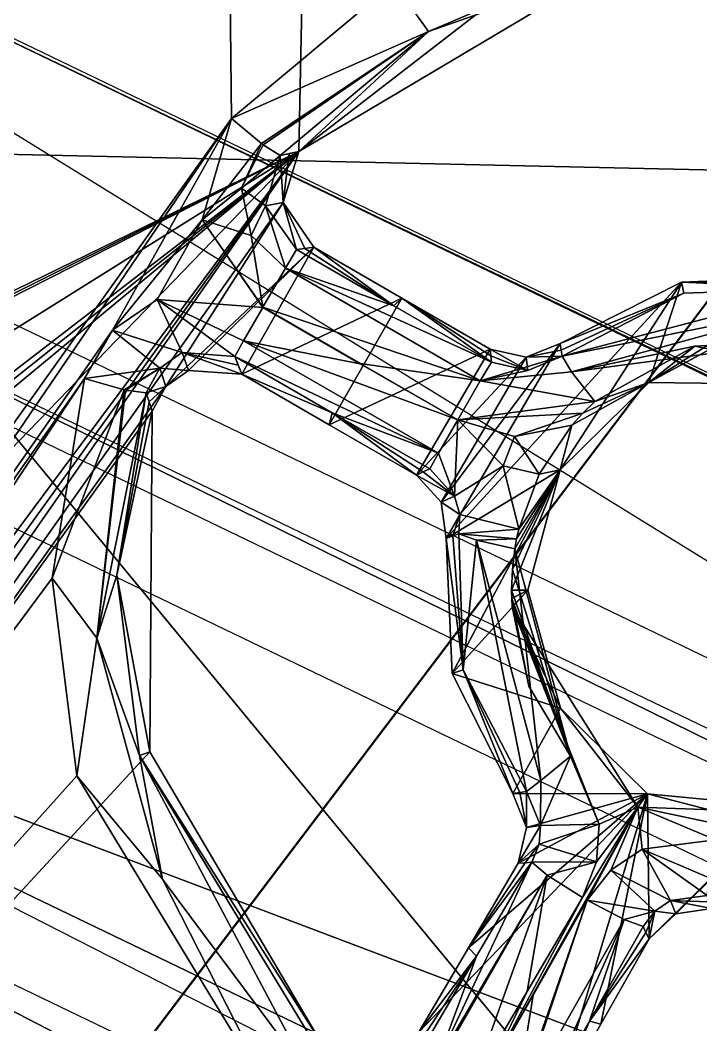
# Model space of a CAD drawing. Header units: millimetres. Extents: x -228 to 228, y -204 to 237.
# Drawn here: x -74.52 to -63.51, y -115.29 to -99.03 of the extents above; entities that cross this region are included whole.
import ezdxf

# ---------------------------------------------------------------- set-up
doc = ezdxf.new("R2010")
doc.units = ezdxf.units.MM
doc.header["$LTSCALE"] = 127.314815
for name, color, linetype in [('1', 7, 'CONTINUOUS'), ('1781', 7, 'CONTINUOUS'), ('1782', 7, 'CONTINUOUS'), ('1783', 7, 'CONTINUOUS'), ('1784', 7, 'CONTINUOUS'), ('1785', 7, 'CONTINUOUS'), ('1790', 7, 'CONTINUOUS'), ('1793', 7, 'CONTINUOUS'), ('1795', 7, 'CONTINUOUS'), ('1798', 7, 'CONTINUOUS'), ('2163', 7, 'CONTINUOUS'), ('245', 7, 'CONTINUOUS'), ('246', 7, 'CONTINUOUS'), ('247', 7, 'CONTINUOUS'), ('248', 7, 'CONTINUOUS'), ('249', 7, 'CONTINUOUS'), ('250', 7, 'CONTINUOUS'), ('251', 7, 'CONTINUOUS'), ('253', 7, 'CONTINUOUS'), ('254', 7, 'CONTINUOUS'), ('256', 7, 'CONTINUOUS'), ('28', 7, 'CONTINUOUS'), ('285', 7, 'CONTINUOUS'), ('286', 7, 'CONTINUOUS'), ('287', 7, 'CONTINUOUS'), ('288', 7, 'CONTINUOUS'), ('289', 7, 'CONTINUOUS'), ('292', 7, 'CONTINUOUS'), ('301', 7, 'CONTINUOUS'), ('302', 7, 'CONTINUOUS'), ('303', 7, 'CONTINUOUS'), ('304', 7, 'CONTINUOUS'), ('307', 7, 'CONTINUOUS'), ('308', 7, 'CONTINUOUS'), ('310', 7, 'CONTINUOUS'), ('311', 7, 'CONTINUOUS'), ('312', 7, 'CONTINUOUS'), ('313', 7, 'CONTINUOUS'), ('314', 7, 'CONTINUOUS'), ('315', 7, 'CONTINUOUS'), ('316', 7, 'CONTINUOUS'), ('323', 7, 'CONTINUOUS'), ('54', 7, 'CONTINUOUS'), ('605', 7, 'CONTINUOUS')]:
    doc.layers.add(name, color=color, linetype=linetype)

msp = doc.modelspace()

# ---------------------------------------------------------------- linework, layer by layer
at = {"layer": '1', "color": 5, "linetype": 'Continuous'}
for points in [[(-83.571, -48.25, 1037.893), (-124.155, -117.587, 1031.221), (-68.236, -68.236, 1037.893), (-83.571, -48.25, 1037.893)], [(-124.155, -117.587, 1031.221), (-93.415, -143.229, 1031.221), (-68.236, -68.236, 1037.893), (-124.155, -117.587, 1031.221)], [(-68.236, -68.236, 1037.893), (-93.415, -143.229, 1031.221), (-48.25, -83.571, 1037.893), (-68.236, -68.236, 1037.893)], [(-93.415, -143.229, 1031.221), (-46.659, -149.784, 1032.773), (-48.25, -83.571, 1037.893), (-93.415, -143.229, 1031.221)]]:
    msp.add_3dface(points, dxfattribs=at)
at = {"layer": '1781', "color": 2, "linetype": 'Continuous'}
for points in [[(-92.524, -106.877, 5), (-82.863, -95.763, 5), (-54.097, -130.602, 5), (-92.524, -106.877, 5)], [(-82.863, -95.763, 5), (-48.461, -116.997, 5), (-54.097, -130.602, 5), (-82.863, -95.763, 5)]]:
    msp.add_3dface(points, dxfattribs=at)
at = {"layer": '1782', "color": 2, "linetype": 'Continuous'}
for points in [[(-27.815, -121.866, 17), (-77.974, -97.774, 17), (-77.936, -97.729, 17), (-27.815, -121.866, 17)], [(-27.829, -121.923, 17), (-77.974, -97.774, 17), (-27.815, -121.866, 17), (-27.829, -121.923, 17)]]:
    msp.add_3dface(points, dxfattribs=at)
at = {"layer": '1783', "color": 2, "linetype": 'Continuous'}
for points in [[(-58.636, -101.56, 22), (-101.56, -58.636, 22), (-80.599, -101.068, 22), (-58.636, -101.56, 22)], [(-28.766, -126.03, 22), (-58.636, -101.56, 22), (-80.599, -101.068, 22), (-28.766, -126.03, 22)]]:
    msp.add_3dface(points, dxfattribs=at)
at = {"layer": '1784', "color": 2, "linetype": 'Continuous'}
for points in [[(-82.503, -103.454, 10), (-85.859, -107.662, 10), (-29.445, -129.006, 10), (-82.503, -103.454, 10)], [(-85.859, -107.662, 10), (-30.643, -134.253, 10), (-29.445, -129.006, 10), (-85.859, -107.662, 10)]]:
    msp.add_3dface(points, dxfattribs=at)
at = {"layer": '1785', "color": 2, "linetype": 'Continuous'}
msp.add_3dface([(-31.932, -139.902, 26), (-89.471, -112.193, 26), (-93.224, -116.896, 26), (-31.932, -139.902, 26)], dxfattribs=at)
at = {"layer": '1790', "color": 2, "linetype": 'Continuous'}
for points in [[(-89.471, -112.193, 26), (-31.932, -139.902, 26), (-88.102, -110.476, 23.804), (-89.471, -112.193, 26)], [(-31.932, -139.902, 26), (-31.443, -137.761, 23.804), (-88.102, -110.476, 23.804), (-31.932, -139.902, 26)]]:
    msp.add_3dface(points, dxfattribs=at)
at = {"layer": '1793', "color": 2, "linetype": 'Continuous'}
for points in [[(-87.912, -110.238, 18), (-31.375, -137.465, 18), (-86.761, -108.795, 11.112), (-87.912, -110.238, 18)], [(-86.761, -108.795, 11.112), (-31.375, -137.465, 18), (-30.965, -135.665, 11.112), (-86.761, -108.795, 11.112)]]:
    msp.add_3dface(points, dxfattribs=at)
at = {"layer": '1795', "color": 2, "linetype": 'Continuous'}
for points in [[(-81.568, -102.283, 11.421), (-29.111, -127.545, 11.421), (-81.257, -101.893, 20.945), (-81.568, -102.283, 11.421)], [(-81.257, -101.893, 20.945), (-29.111, -127.545, 11.421), (-29, -127.059, 20.945), (-81.257, -101.893, 20.945)]]:
    msp.add_3dface(points, dxfattribs=at)
at = {"layer": '1798', "color": 2, "linetype": 'Continuous'}
for points in [[(-101.56, -58.636, 22), (-58.636, -101.56, 22), (-101.782, -58.764, 17.1), (-101.56, -58.636, 22)], [(-101.782, -58.764, 17.1), (-58.636, -101.56, 22), (-58.764, -101.782, 17.1), (-101.782, -58.764, 17.1)]]:
    msp.add_3dface(points, dxfattribs=at)
at = {"layer": '2163', "color": 5, "linetype": 'Continuous'}
msp.add_3dface([(-30.643, -134.253, 10), (-85.859, -107.662, 10), (-30.965, -135.665, 11.112), (-30.643, -134.253, 10)], dxfattribs=at)
at = {"layer": '245', "color": 5, "linetype": 'Continuous'}
for points in [[(-61.759, -104.211, 1030.961), (-63.605, -104.303, 1030.884), (-60.542, -104.941, 1027.973), (-61.759, -104.211, 1030.961)], [(-63.605, -104.303, 1030.884), (-65.223, -105.2, 1030.759), (-64.348, -104.894, 1027.816), (-63.605, -104.303, 1030.884)], [(-60.542, -104.941, 1027.973), (-63.605, -104.303, 1030.884), (-64.348, -104.894, 1027.816), (-60.542, -104.941, 1027.973)], [(-64.348, -104.894, 1027.816), (-65.595, -105.583, 1030.723), (-65.784, -106.303, 1027.653), (-64.348, -104.894, 1027.816)], [(-65.417, -105.387, 1030.741), (-65.595, -105.583, 1030.723), (-64.348, -104.894, 1027.816), (-65.417, -105.387, 1030.741)], [(-65.223, -105.2, 1030.759), (-65.417, -105.387, 1030.741), (-64.348, -104.894, 1027.816), (-65.223, -105.2, 1030.759)], [(-65.595, -105.583, 1030.723), (-66.123, -106.374, 1030.644), (-65.784, -106.303, 1027.653), (-65.595, -105.583, 1030.723)], [(-66.556, -107.917, 1030.513), (-66.568, -108.253, 1030.489), (-65.784, -106.303, 1027.653), (-66.556, -107.917, 1030.513)], [(-65.784, -106.303, 1027.653), (-66.568, -108.253, 1030.489), (-66.305, -108.253, 1027.489), (-65.784, -106.303, 1027.653)], [(-66.517, -107.583, 1030.539), (-66.556, -107.917, 1030.513), (-65.784, -106.303, 1027.653), (-66.517, -107.583, 1030.539)], [(-66.488, -107.422, 1030.552), (-66.517, -107.583, 1030.539), (-65.784, -106.303, 1027.653), (-66.488, -107.422, 1030.552)], [(-66.453, -107.265, 1030.565), (-66.488, -107.422, 1030.552), (-65.784, -106.303, 1027.653), (-66.453, -107.265, 1030.565)], [(-66.123, -106.374, 1030.644), (-66.453, -107.265, 1030.565), (-65.784, -106.303, 1027.653), (-66.123, -106.374, 1030.644)]]:
    msp.add_3dface(points, dxfattribs=at)
at = {"layer": '246', "color": 5, "linetype": 'Continuous'}
for points in [[(-66.305, -108.253, 1027.489), (-66.568, -108.253, 1030.489), (-66.565, -108.388, 1030.479), (-66.305, -108.253, 1027.489)], [(-66.557, -108.523, 1030.469), (-66.305, -108.253, 1027.489), (-66.565, -108.388, 1030.479), (-66.557, -108.523, 1030.469)], [(-66.305, -108.253, 1027.489), (-66.557, -108.523, 1030.469), (-65.779, -110.163, 1027.372), (-66.305, -108.253, 1027.489)], [(-66.557, -108.523, 1030.469), (-64.527, -111.763, 1030.319), (-65.779, -110.163, 1027.372), (-66.557, -108.523, 1030.469)], [(-65.779, -110.163, 1027.372), (-64.527, -111.763, 1030.319), (-64.37, -111.551, 1027.331), (-65.779, -110.163, 1027.372)], [(-64.527, -111.763, 1030.319), (-60.705, -111.902, 1030.469), (-64.37, -111.551, 1027.331), (-64.527, -111.763, 1030.319)], [(-64.37, -111.551, 1027.331), (-60.705, -111.902, 1030.469), (-62.456, -112.048, 1027.375), (-64.37, -111.551, 1027.331)]]:
    msp.add_3dface(points, dxfattribs=at)
at = {"layer": '247', "color": 5, "linetype": 'Continuous'}
for points in [[(-69.471, -105.382, 1029.729), (-71.047, -104.473, 1029.719), (-70.935, -104.759, 1027.526), (-69.471, -105.382, 1029.729)], [(-70.935, -104.759, 1027.526), (-71.047, -104.473, 1029.719), (-70.994, -104.61, 1028.664), (-70.935, -104.759, 1027.526)], [(-69.521, -105.575, 1027.535), (-69.471, -105.382, 1029.729), (-70.935, -104.759, 1027.526), (-69.521, -105.575, 1027.535)], [(-68.107, -106.39, 1027.542), (-69.471, -105.382, 1029.729), (-69.521, -105.575, 1027.535), (-68.107, -106.39, 1027.542)], [(-67.894, -106.291, 1029.737), (-69.471, -105.382, 1029.729), (-67.997, -106.339, 1028.681), (-67.894, -106.291, 1029.737)], [(-67.997, -106.339, 1028.681), (-69.471, -105.382, 1029.729), (-68.107, -106.39, 1027.542), (-67.997, -106.339, 1028.681)]]:
    msp.add_3dface(points, dxfattribs=at)
at = {"layer": '248', "color": 5, "linetype": 'Continuous'}
for points in [[(-67.627, -107.416, 1027.491), (-67.35, -109.543, 1029.505), (-67.522, -107.376, 1028.6), (-67.627, -107.416, 1027.491)], [(-67.531, -109.599, 1027.335), (-67.35, -109.543, 1029.505), (-67.627, -107.416, 1027.491), (-67.531, -109.599, 1027.335)], [(-67.35, -109.543, 1029.505), (-67.423, -107.34, 1029.631), (-67.522, -107.376, 1028.6), (-67.35, -109.543, 1029.505)], [(-66.547, -111.546, 1027.235), (-67.35, -109.543, 1029.505), (-67.531, -109.599, 1027.335), (-66.547, -111.546, 1027.235)], [(-66.328, -111.509, 1029.424), (-67.35, -109.543, 1029.505), (-66.434, -111.527, 1028.367), (-66.328, -111.509, 1029.424)], [(-66.434, -111.527, 1028.367), (-67.35, -109.543, 1029.505), (-66.547, -111.546, 1027.235), (-66.434, -111.527, 1028.367)]]:
    msp.add_3dface(points, dxfattribs=at)
at = {"layer": '249', "color": 5, "linetype": 'Continuous'}
for points in [[(-67.135, -114.174, 1029.104), (-66.242, -112.654, 1029.26), (-67.268, -114.039, 1027.013), (-67.135, -114.174, 1029.104)], [(-67.268, -114.039, 1027.013), (-66.242, -112.654, 1029.26), (-66.35, -112.664, 1028.241), (-67.268, -114.039, 1027.013)], [(-66.465, -112.673, 1027.154), (-67.268, -114.039, 1027.013), (-66.35, -112.664, 1028.241), (-66.465, -112.673, 1027.154)], [(-68.071, -115.404, 1026.871), (-67.135, -114.174, 1029.104), (-67.268, -114.039, 1027.013), (-68.071, -115.404, 1026.871)], [(-68.049, -115.555, 1027.943), (-67.135, -114.174, 1029.104), (-68.071, -115.404, 1026.871), (-68.049, -115.555, 1027.943)], [(-68.028, -115.694, 1028.946), (-67.135, -114.174, 1029.104), (-68.049, -115.555, 1027.943), (-68.028, -115.694, 1028.946)]]:
    msp.add_3dface(points, dxfattribs=at)
at = {"layer": '250', "color": 5, "linetype": 'Continuous'}
for points in [[(-72.483, -105.061, 1029.499), (-72.956, -108.009, 1029.243), (-72.435, -105.203, 1028.495), (-72.483, -105.061, 1029.499)], [(-72.435, -105.203, 1028.495), (-72.956, -108.009, 1029.243), (-72.383, -105.356, 1027.414), (-72.435, -105.203, 1028.495)], [(-72.383, -105.356, 1027.414), (-72.956, -108.009, 1029.243), (-72.424, -110.87, 1027.011), (-72.383, -105.356, 1027.414)], [(-72.956, -108.009, 1029.243), (-72.591, -110.928, 1029.027), (-72.424, -110.87, 1027.011), (-72.956, -108.009, 1029.243)], [(-72.424, -110.87, 1027.011), (-72.591, -110.928, 1029.027), (-69.629, -115.609, 1026.783), (-72.424, -110.87, 1027.011)], [(-72.591, -110.928, 1029.027), (-69.571, -115.903, 1028.77), (-69.629, -115.609, 1026.783), (-72.591, -110.928, 1029.027)]]:
    msp.add_3dface(points, dxfattribs=at)
at = {"layer": '251', "color": 5, "linetype": 'Continuous'}
for points in [[(-65.129, -98.026, 1030.396), (-67.916, -99.211, 1030.174), (-65.05, -98.2, 1028.243), (-65.129, -98.026, 1030.396)], [(-65.05, -98.2, 1028.243), (-67.916, -99.211, 1030.174), (-70.01, -101.154, 1027.819), (-65.05, -98.2, 1028.243)], [(-67.916, -99.211, 1030.174), (-70.315, -101.216, 1029.905), (-70.01, -101.154, 1027.819), (-67.916, -99.211, 1030.174)], [(-70.01, -101.154, 1027.819), (-70.315, -101.216, 1029.905), (-70.169, -101.186, 1028.902), (-70.01, -101.154, 1027.819)]]:
    msp.add_3dface(points, dxfattribs=at)
at = {"layer": '253', "color": 5, "linetype": 'Continuous'}
for points in [[(-61.643, -103.179, 1028.051), (-63.818, -103.27, 1027.953), (-61.606, -103.278, 1029.085), (-61.643, -103.179, 1028.051)], [(-65.783, -104.263, 1027.798), (-63.784, -103.445, 1029.98), (-63.818, -103.27, 1027.953), (-65.783, -104.263, 1027.798)], [(-63.784, -103.445, 1029.98), (-61.572, -103.371, 1030.058), (-63.818, -103.27, 1027.953), (-63.784, -103.445, 1029.98)], [(-63.818, -103.27, 1027.953), (-61.572, -103.371, 1030.058), (-61.606, -103.278, 1029.085), (-63.818, -103.27, 1027.953)], [(-65.766, -104.369, 1028.859), (-63.784, -103.445, 1029.98), (-65.783, -104.263, 1027.798), (-65.766, -104.369, 1028.859)], [(-65.748, -104.468, 1029.854), (-63.784, -103.445, 1029.98), (-65.766, -104.369, 1028.859), (-65.748, -104.468, 1029.854)]]:
    msp.add_3dface(points, dxfattribs=at)
at = {"layer": '254', "color": 5, "linetype": 'Continuous'}
for points in [[(-70.048, -102.741, 1029.72), (-68.472, -103.652, 1029.73), (-69.915, -102.721, 1028.76), (-70.048, -102.741, 1029.72)], [(-69.915, -102.721, 1028.76), (-68.472, -103.652, 1029.73), (-69.771, -102.699, 1027.725), (-69.915, -102.721, 1028.76)], [(-69.771, -102.699, 1027.725), (-68.472, -103.652, 1029.73), (-68.343, -103.525, 1027.734), (-69.771, -102.699, 1027.725)], [(-68.472, -103.652, 1029.73), (-66.896, -104.562, 1029.738), (-68.343, -103.525, 1027.734), (-68.472, -103.652, 1029.73)], [(-68.343, -103.525, 1027.734), (-66.896, -104.562, 1029.738), (-66.906, -104.459, 1028.771), (-68.343, -103.525, 1027.734)], [(-66.915, -104.35, 1027.741), (-68.343, -103.525, 1027.734), (-66.906, -104.459, 1028.771), (-66.915, -104.35, 1027.741)]]:
    msp.add_3dface(points, dxfattribs=at)
at = {"layer": '256', "color": 5, "linetype": 'Continuous'}
for points in [[(-64.441, -113.694, 1029.26), (-65.31, -115.228, 1029.104), (-64.395, -113.792, 1028.245), (-64.441, -113.694, 1029.26)], [(-64.395, -113.792, 1028.245), (-65.31, -115.228, 1029.104), (-64.345, -113.897, 1027.154), (-64.395, -113.792, 1028.245)], [(-64.345, -113.897, 1027.154), (-65.31, -115.228, 1029.104), (-65.127, -115.275, 1027.013), (-64.345, -113.897, 1027.154)], [(-66.18, -116.761, 1028.946), (-66.049, -116.71, 1027.944), (-65.31, -115.228, 1029.104), (-66.18, -116.761, 1028.946)], [(-65.908, -116.653, 1026.871), (-65.31, -115.228, 1029.104), (-66.049, -116.71, 1027.944), (-65.908, -116.653, 1026.871)], [(-65.127, -115.275, 1027.013), (-65.31, -115.228, 1029.104), (-65.908, -116.653, 1026.871), (-65.127, -115.275, 1027.013)]]:
    msp.add_3dface(points, dxfattribs=at)
at = {"layer": '28', "color": 5, "linetype": 'Continuous'}
for points in [[(-147.893, -85.386, 1029.234), (-68.236, -68.236, 1035.889), (-123.989, -117.43, 1029.234), (-147.893, -85.386, 1029.234)], [(-68.236, -68.236, 1035.889), (-93.29, -143.038, 1029.234), (-123.989, -117.43, 1029.234), (-68.236, -68.236, 1035.889)], [(-93.29, -143.038, 1029.234), (-68.236, -68.236, 1035.889), (-48.25, -83.571, 1035.889), (-93.29, -143.038, 1029.234)], [(-46.65, -149.58, 1030.783), (-93.29, -143.038, 1029.234), (-48.25, -83.571, 1035.889), (-46.65, -149.58, 1030.783)]]:
    msp.add_3dface(points, dxfattribs=at)
at = {"layer": '285', "color": 5, "linetype": 'Continuous'}
for points in [[(-70.315, -101.216, 1029.905), (-70.549, -102.035, 1029.821), (-70.264, -101.979, 1027.751), (-70.315, -101.216, 1029.905)], [(-70.169, -101.186, 1028.902), (-70.315, -101.216, 1029.905), (-70.264, -101.979, 1027.751), (-70.169, -101.186, 1028.902)], [(-70.01, -101.154, 1027.819), (-70.169, -101.186, 1028.902), (-70.264, -101.979, 1027.751), (-70.01, -101.154, 1027.819)], [(-70.549, -102.035, 1029.821), (-70.048, -102.741, 1029.72), (-70.264, -101.979, 1027.751), (-70.549, -102.035, 1029.821)], [(-70.048, -102.741, 1029.72), (-69.915, -102.721, 1028.76), (-70.264, -101.979, 1027.751), (-70.048, -102.741, 1029.72)], [(-69.915, -102.721, 1028.76), (-69.771, -102.699, 1027.725), (-70.264, -101.979, 1027.751), (-69.915, -102.721, 1028.76)]]:
    msp.add_3dface(points, dxfattribs=at)
at = {"layer": '286', "color": 5, "linetype": 'Continuous'}
for points in [[(-66.915, -104.35, 1027.741), (-66.906, -104.459, 1028.771), (-66.304, -104.697, 1029.792), (-66.915, -104.35, 1027.741)], [(-66.915, -104.35, 1027.741), (-66.304, -104.697, 1029.792), (-66.333, -104.482, 1027.758), (-66.915, -104.35, 1027.741)], [(-65.766, -104.369, 1028.859), (-65.783, -104.263, 1027.798), (-66.333, -104.482, 1027.758), (-65.766, -104.369, 1028.859)], [(-65.748, -104.468, 1029.854), (-65.766, -104.369, 1028.859), (-66.333, -104.482, 1027.758), (-65.748, -104.468, 1029.854)], [(-66.906, -104.459, 1028.771), (-66.896, -104.562, 1029.738), (-66.304, -104.697, 1029.792), (-66.906, -104.459, 1028.771)], [(-66.304, -104.697, 1029.792), (-65.748, -104.468, 1029.854), (-66.333, -104.482, 1027.758), (-66.304, -104.697, 1029.792)]]:
    msp.add_3dface(points, dxfattribs=at)
at = {"layer": '287', "color": 5, "linetype": 'Continuous'}
for points in [[(-67.997, -106.339, 1028.681), (-68.107, -106.39, 1027.542), (-67.49, -106.734, 1029.73), (-67.997, -106.339, 1028.681)], [(-67.894, -106.291, 1029.737), (-67.997, -106.339, 1028.681), (-67.49, -106.734, 1029.73), (-67.894, -106.291, 1029.737)], [(-67.49, -106.734, 1029.73), (-68.107, -106.39, 1027.542), (-67.706, -106.826, 1027.529), (-67.49, -106.734, 1029.73)], [(-67.409, -107.029, 1029.691), (-67.49, -106.734, 1029.73), (-67.706, -106.826, 1027.529), (-67.409, -107.029, 1029.691)], [(-67.627, -107.416, 1027.491), (-67.409, -107.029, 1029.691), (-67.706, -106.826, 1027.529), (-67.627, -107.416, 1027.491)], [(-67.627, -107.416, 1027.491), (-67.522, -107.376, 1028.6), (-67.409, -107.029, 1029.691), (-67.627, -107.416, 1027.491)], [(-67.522, -107.376, 1028.6), (-67.423, -107.34, 1029.631), (-67.409, -107.029, 1029.691), (-67.522, -107.376, 1028.6)]]:
    msp.add_3dface(points, dxfattribs=at)
at = {"layer": '288', "color": 5, "linetype": 'Continuous'}
for points in [[(-66.434, -111.527, 1028.367), (-66.547, -111.546, 1027.235), (-66.33, -112.092, 1027.204), (-66.434, -111.527, 1028.367)], [(-66.328, -111.509, 1029.424), (-66.434, -111.527, 1028.367), (-66.33, -112.092, 1027.204), (-66.328, -111.509, 1029.424)], [(-66.1, -112.06, 1029.381), (-66.328, -111.509, 1029.424), (-66.33, -112.092, 1027.204), (-66.1, -112.06, 1029.381)], [(-66.1, -112.06, 1029.381), (-66.465, -112.673, 1027.154), (-66.123, -112.365, 1029.329), (-66.1, -112.06, 1029.381)], [(-66.465, -112.673, 1027.154), (-66.1, -112.06, 1029.381), (-66.33, -112.092, 1027.204), (-66.465, -112.673, 1027.154)], [(-66.465, -112.673, 1027.154), (-66.35, -112.664, 1028.241), (-66.123, -112.365, 1029.329), (-66.465, -112.673, 1027.154)], [(-66.35, -112.664, 1028.241), (-66.242, -112.654, 1029.26), (-66.123, -112.365, 1029.329), (-66.35, -112.664, 1028.241)]]:
    msp.add_3dface(points, dxfattribs=at)
at = {"layer": '289', "color": 5, "linetype": 'Continuous'}
for points in [[(-71.9, -104.407, 1029.697), (-72.261, -104.66, 1029.614), (-71.796, -104.699, 1027.489), (-71.9, -104.407, 1029.697)], [(-70.994, -104.61, 1028.664), (-71.047, -104.473, 1029.719), (-71.9, -104.407, 1029.697), (-70.994, -104.61, 1028.664)], [(-70.935, -104.759, 1027.526), (-70.994, -104.61, 1028.664), (-71.9, -104.407, 1029.697), (-70.935, -104.759, 1027.526)], [(-70.935, -104.759, 1027.526), (-71.9, -104.407, 1029.697), (-71.796, -104.699, 1027.489), (-70.935, -104.759, 1027.526)], [(-72.261, -104.66, 1029.614), (-72.483, -105.061, 1029.499), (-72.163, -104.957, 1027.453), (-72.261, -104.66, 1029.614)], [(-71.796, -104.699, 1027.489), (-72.261, -104.66, 1029.614), (-72.163, -104.957, 1027.453), (-71.796, -104.699, 1027.489)], [(-72.483, -105.061, 1029.499), (-72.435, -105.203, 1028.495), (-72.163, -104.957, 1027.453), (-72.483, -105.061, 1029.499)], [(-72.435, -105.203, 1028.495), (-72.383, -105.356, 1027.414), (-72.163, -104.957, 1027.453), (-72.435, -105.203, 1028.495)]]:
    msp.add_3dface(points, dxfattribs=at)
at = {"layer": '292', "color": 5, "linetype": 'Continuous'}
for points in [[(-63.999, -113.275, 1029.381), (-64.25, -113.448, 1029.328), (-63.91, -113.49, 1027.204), (-63.999, -113.275, 1029.381)], [(-63.369, -113.297, 1028.37), (-63.406, -113.196, 1029.424), (-63.999, -113.275, 1029.381), (-63.369, -113.297, 1028.37)], [(-63.328, -113.404, 1027.235), (-63.369, -113.297, 1028.37), (-63.999, -113.275, 1029.381), (-63.328, -113.404, 1027.235)], [(-63.328, -113.404, 1027.235), (-63.999, -113.275, 1029.381), (-63.91, -113.49, 1027.204), (-63.328, -113.404, 1027.235)], [(-64.441, -113.694, 1029.26), (-64.395, -113.792, 1028.245), (-64.25, -113.448, 1029.328), (-64.441, -113.694, 1029.26)], [(-64.395, -113.792, 1028.245), (-64.345, -113.897, 1027.154), (-64.25, -113.448, 1029.328), (-64.395, -113.792, 1028.245)], [(-64.25, -113.448, 1029.328), (-64.345, -113.897, 1027.154), (-63.91, -113.49, 1027.204), (-64.25, -113.448, 1029.328)]]:
    msp.add_3dface(points, dxfattribs=at)
at = {"layer": '301', "color": 5, "linetype": 'Continuous'}
for points in [[(-67.916, -99.211, 1030.174), (-65.129, -98.026, 1030.396), (-68.474, -98.422, 1031.084), (-67.916, -99.211, 1030.174)], [(-71.103, -100.617, 1030.814), (-67.916, -99.211, 1030.174), (-68.474, -98.422, 1031.084), (-71.103, -100.617, 1030.814)], [(-70.616, -101.024, 1030.58), (-67.916, -99.211, 1030.174), (-71.103, -100.617, 1030.814), (-70.616, -101.024, 1030.58)], [(-70.588, -101.045, 1030.55), (-67.916, -99.211, 1030.174), (-70.616, -101.024, 1030.58), (-70.588, -101.045, 1030.55)], [(-70.315, -101.216, 1029.905), (-67.916, -99.211, 1030.174), (-70.588, -101.045, 1030.55), (-70.315, -101.216, 1029.905)]]:
    msp.add_3dface(points, dxfattribs=at)
at = {"layer": '302', "color": 5, "linetype": 'Continuous'}
for points in [[(-70.616, -101.024, 1030.58), (-71.103, -100.617, 1030.814), (-71.575, -102.257, 1030.68), (-70.616, -101.024, 1030.58)], [(-70.941, -101.744, 1030.514), (-70.616, -101.024, 1030.58), (-71.575, -102.257, 1030.68), (-70.941, -101.744, 1030.514)], [(-70.588, -101.045, 1030.55), (-70.616, -101.024, 1030.58), (-70.941, -101.744, 1030.514), (-70.588, -101.045, 1030.55)], [(-70.315, -101.216, 1029.905), (-70.588, -101.045, 1030.55), (-70.941, -101.744, 1030.514), (-70.315, -101.216, 1029.905)], [(-70.549, -102.035, 1029.821), (-70.315, -101.216, 1029.905), (-70.941, -101.744, 1030.514), (-70.549, -102.035, 1029.821)], [(-70.784, -102.512, 1030.446), (-70.941, -101.744, 1030.514), (-71.575, -102.257, 1030.68), (-70.784, -102.512, 1030.446)], [(-70.784, -102.512, 1030.446), (-70.549, -102.035, 1029.821), (-70.941, -101.744, 1030.514), (-70.784, -102.512, 1030.446)], [(-70.227, -103.044, 1030.397), (-70.549, -102.035, 1029.821), (-70.784, -102.512, 1030.446), (-70.227, -103.044, 1030.397)], [(-70.048, -102.741, 1029.72), (-70.549, -102.035, 1029.821), (-70.227, -103.044, 1030.397), (-70.048, -102.741, 1029.72)], [(-70.593, -103.673, 1030.629), (-70.784, -102.512, 1030.446), (-71.575, -102.257, 1030.68), (-70.593, -103.673, 1030.629)], [(-70.227, -103.044, 1030.397), (-70.784, -102.512, 1030.446), (-70.593, -103.673, 1030.629), (-70.227, -103.044, 1030.397)]]:
    msp.add_3dface(points, dxfattribs=at)
at = {"layer": '303', "color": 5, "linetype": 'Continuous'}
for points in [[(-68.472, -103.652, 1029.73), (-70.048, -102.741, 1029.72), (-70.227, -103.044, 1030.397), (-68.472, -103.652, 1029.73)], [(-70.227, -103.044, 1030.397), (-70.593, -103.673, 1030.629), (-67.075, -104.866, 1030.416), (-70.227, -103.044, 1030.397)], [(-66.896, -104.562, 1029.738), (-68.472, -103.652, 1029.73), (-70.227, -103.044, 1030.397), (-66.896, -104.562, 1029.738)], [(-66.896, -104.562, 1029.738), (-70.227, -103.044, 1030.397), (-67.075, -104.866, 1030.416), (-66.896, -104.562, 1029.738)], [(-67.075, -104.866, 1030.416), (-70.593, -103.673, 1030.629), (-69.017, -104.584, 1030.639), (-67.075, -104.866, 1030.416)], [(-67.44, -105.496, 1030.647), (-67.075, -104.866, 1030.416), (-69.017, -104.584, 1030.639), (-67.44, -105.496, 1030.647)]]:
    msp.add_3dface(points, dxfattribs=at)
at = {"layer": '304', "color": 5, "linetype": 'Continuous'}
for points in [[(-65.748, -104.468, 1029.854), (-66.304, -104.697, 1029.792), (-67.075, -104.866, 1030.416), (-65.748, -104.468, 1029.854)], [(-65.748, -104.468, 1029.854), (-67.075, -104.866, 1030.416), (-65.601, -104.717, 1030.468), (-65.748, -104.468, 1029.854)], [(-66.304, -104.697, 1029.792), (-66.896, -104.562, 1029.738), (-67.075, -104.866, 1030.416), (-66.304, -104.697, 1029.792)], [(-67.075, -104.866, 1030.416), (-65.223, -105.2, 1030.759), (-65.601, -104.717, 1030.468), (-67.075, -104.866, 1030.416)], [(-67.44, -105.496, 1030.647), (-65.223, -105.2, 1030.759), (-67.075, -104.866, 1030.416), (-67.44, -105.496, 1030.647)], [(-65.417, -105.387, 1030.741), (-65.223, -105.2, 1030.759), (-67.44, -105.496, 1030.647), (-65.417, -105.387, 1030.741)], [(-65.417, -105.387, 1030.741), (-67.44, -105.496, 1030.647), (-66.523, -105.764, 1030.669), (-65.417, -105.387, 1030.741)], [(-65.595, -105.583, 1030.723), (-65.417, -105.387, 1030.741), (-66.523, -105.764, 1030.669), (-65.595, -105.583, 1030.723)]]:
    msp.add_3dface(points, dxfattribs=at)
at = {"layer": '307', "color": 5, "linetype": 'Continuous'}
for points in [[(-73.029, -104.046, 1030.486), (-71.9, -104.407, 1029.697), (-72.302, -103.551, 1030.556), (-73.029, -104.046, 1030.486)], [(-71.9, -104.407, 1029.697), (-71.047, -104.473, 1029.719), (-72.302, -103.551, 1030.556), (-71.9, -104.407, 1029.697)], [(-71.047, -104.473, 1029.719), (-70.905, -104.219, 1030.34), (-72.302, -103.551, 1030.556), (-71.047, -104.473, 1029.719)], [(-70.905, -104.219, 1030.34), (-70.596, -103.679, 1030.628), (-72.302, -103.551, 1030.556), (-70.905, -104.219, 1030.34)], [(-73.481, -104.827, 1030.409), (-72.261, -104.66, 1029.614), (-73.029, -104.046, 1030.486), (-73.481, -104.827, 1030.409)], [(-72.261, -104.66, 1029.614), (-71.9, -104.407, 1029.697), (-73.029, -104.046, 1030.486), (-72.261, -104.66, 1029.614)], [(-72.261, -104.66, 1029.614), (-73.481, -104.827, 1030.409), (-72.838, -105.008, 1030.177), (-72.261, -104.66, 1029.614)], [(-72.814, -105.014, 1030.156), (-72.261, -104.66, 1029.614), (-72.838, -105.008, 1030.177), (-72.814, -105.014, 1030.156)], [(-72.483, -105.061, 1029.499), (-72.261, -104.66, 1029.614), (-72.814, -105.014, 1030.156), (-72.483, -105.061, 1029.499)]]:
    msp.add_3dface(points, dxfattribs=at)
at = {"layer": '308', "color": 5, "linetype": 'Continuous'}
for points in [[(-72.838, -105.008, 1030.177), (-73.481, -104.827, 1030.409), (-74.001, -108.058, 1030.152), (-72.838, -105.008, 1030.177)], [(-73.279, -109.029, 1029.847), (-72.838, -105.008, 1030.177), (-74.001, -108.058, 1030.152), (-73.279, -109.029, 1029.847)], [(-72.814, -105.014, 1030.156), (-72.838, -105.008, 1030.177), (-73.279, -109.029, 1029.847), (-72.814, -105.014, 1030.156)], [(-72.483, -105.061, 1029.499), (-72.814, -105.014, 1030.156), (-73.279, -109.029, 1029.847), (-72.483, -105.061, 1029.499)], [(-72.956, -108.009, 1029.243), (-72.483, -105.061, 1029.499), (-73.279, -109.029, 1029.847), (-72.956, -108.009, 1029.243)], [(-73.603, -111.258, 1029.936), (-73.279, -109.029, 1029.847), (-74.001, -108.058, 1030.152), (-73.603, -111.258, 1029.936)], [(-72.591, -110.928, 1029.027), (-72.956, -108.009, 1029.243), (-73.279, -109.029, 1029.847), (-72.591, -110.928, 1029.027)], [(-72.217, -112.93, 1029.592), (-73.279, -109.029, 1029.847), (-73.603, -111.258, 1029.936), (-72.217, -112.93, 1029.592)], [(-72.217, -112.93, 1029.592), (-72.591, -110.928, 1029.027), (-73.279, -109.029, 1029.847), (-72.217, -112.93, 1029.592)], [(-69.571, -115.903, 1028.77), (-72.591, -110.928, 1029.027), (-69.802, -116.172, 1029.449), (-69.571, -115.903, 1028.77)], [(-69.802, -116.172, 1029.449), (-72.591, -110.928, 1029.027), (-72.217, -112.93, 1029.592), (-69.802, -116.172, 1029.449)], [(-70.294, -116.713, 1029.678), (-72.217, -112.93, 1029.592), (-73.603, -111.258, 1029.936), (-70.294, -116.713, 1029.678)], [(-69.802, -116.172, 1029.449), (-72.217, -112.93, 1029.592), (-70.294, -116.713, 1029.678), (-69.802, -116.172, 1029.449)]]:
    msp.add_3dface(points, dxfattribs=at)
at = {"layer": '310', "color": 5, "linetype": 'Continuous'}
for points in [[(-66.242, -112.654, 1029.26), (-67.135, -114.174, 1029.104), (-67.781, -115.907, 1029.594), (-66.242, -112.654, 1029.26)], [(-66.242, -112.654, 1029.26), (-67.781, -115.907, 1029.594), (-65.994, -112.866, 1029.908), (-66.242, -112.654, 1029.26)], [(-67.781, -115.907, 1029.594), (-67.754, -115.926, 1029.623), (-65.994, -112.866, 1029.908), (-67.781, -115.907, 1029.594)], [(-67.754, -115.926, 1029.623), (-67.211, -116.27, 1029.855), (-65.994, -112.866, 1029.908), (-67.754, -115.926, 1029.623)], [(-65.994, -112.866, 1029.908), (-67.211, -116.27, 1029.855), (-66.317, -114.749, 1030.013), (-65.994, -112.866, 1029.908)], [(-65.423, -113.228, 1030.169), (-65.994, -112.866, 1029.908), (-66.317, -114.749, 1030.013), (-65.423, -113.228, 1030.169)], [(-67.135, -114.174, 1029.104), (-68.028, -115.694, 1028.946), (-67.781, -115.907, 1029.594), (-67.135, -114.174, 1029.104)]]:
    msp.add_3dface(points, dxfattribs=at)
at = {"layer": '311', "color": 5, "linetype": 'Continuous'}
for points in [[(-66.1, -112.06, 1029.381), (-65.613, -110.938, 1030.333), (-66.094, -111.335, 1030.046), (-66.1, -112.06, 1029.381)], [(-65.613, -110.938, 1030.333), (-66.1, -112.06, 1029.381), (-65.153, -112.04, 1030.271), (-65.613, -110.938, 1030.333)], [(-66.328, -111.509, 1029.424), (-66.1, -112.06, 1029.381), (-66.094, -111.335, 1030.046), (-66.328, -111.509, 1029.424)], [(-66.1, -112.06, 1029.381), (-66.123, -112.365, 1029.329), (-65.153, -112.04, 1030.271), (-66.1, -112.06, 1029.381)], [(-65.153, -112.04, 1030.271), (-66.123, -112.365, 1029.329), (-65.194, -112.651, 1030.223), (-65.153, -112.04, 1030.271)], [(-66.123, -112.365, 1029.329), (-66.242, -112.654, 1029.26), (-65.194, -112.651, 1030.223), (-66.123, -112.365, 1029.329)], [(-66.242, -112.654, 1029.26), (-65.994, -112.866, 1029.908), (-65.194, -112.651, 1030.223), (-66.242, -112.654, 1029.26)], [(-65.994, -112.866, 1029.908), (-65.423, -113.228, 1030.169), (-65.194, -112.651, 1030.223), (-65.994, -112.866, 1029.908)]]:
    msp.add_3dface(points, dxfattribs=at)
at = {"layer": '312', "color": 5, "linetype": 'Continuous'}
for points in [[(-67.423, -107.34, 1029.631), (-67.35, -109.543, 1029.505), (-67.139, -107.443, 1030.258), (-67.423, -107.34, 1029.631)], [(-67.35, -109.543, 1029.505), (-66.328, -111.509, 1029.424), (-67.139, -107.443, 1030.258), (-67.35, -109.543, 1029.505)], [(-66.094, -111.335, 1030.046), (-66.517, -107.583, 1030.539), (-67.139, -107.443, 1030.258), (-66.094, -111.335, 1030.046)], [(-66.328, -111.509, 1029.424), (-66.094, -111.335, 1030.046), (-67.139, -107.443, 1030.258), (-66.328, -111.509, 1029.424)], [(-66.556, -107.917, 1030.513), (-66.517, -107.583, 1030.539), (-65.613, -110.938, 1030.333), (-66.556, -107.917, 1030.513)], [(-65.613, -110.938, 1030.333), (-66.517, -107.583, 1030.539), (-66.094, -111.335, 1030.046), (-65.613, -110.938, 1030.333)], [(-66.568, -108.253, 1030.489), (-66.556, -107.917, 1030.513), (-65.613, -110.938, 1030.333), (-66.568, -108.253, 1030.489)], [(-66.565, -108.388, 1030.479), (-66.568, -108.253, 1030.489), (-65.613, -110.938, 1030.333), (-66.565, -108.388, 1030.479)], [(-66.557, -108.523, 1030.469), (-66.565, -108.388, 1030.479), (-66.288, -109.804, 1030.387), (-66.557, -108.523, 1030.469)], [(-66.288, -109.804, 1030.387), (-66.565, -108.388, 1030.479), (-65.613, -110.938, 1030.333), (-66.288, -109.804, 1030.387)]]:
    msp.add_3dface(points, dxfattribs=at)
at = {"layer": '313', "color": 5, "linetype": 'Continuous'}
for points in [[(-70.596, -103.679, 1030.628), (-70.905, -104.219, 1030.34), (-69.019, -104.589, 1030.639), (-70.596, -103.679, 1030.628)], [(-71.047, -104.473, 1029.719), (-67.751, -106.038, 1030.359), (-70.905, -104.219, 1030.34), (-71.047, -104.473, 1029.719)], [(-67.751, -106.038, 1030.359), (-67.44, -105.496, 1030.647), (-70.905, -104.219, 1030.34), (-67.751, -106.038, 1030.359)], [(-70.905, -104.219, 1030.34), (-67.44, -105.496, 1030.647), (-69.019, -104.589, 1030.639), (-70.905, -104.219, 1030.34)], [(-71.047, -104.473, 1029.719), (-69.471, -105.382, 1029.729), (-67.751, -106.038, 1030.359), (-71.047, -104.473, 1029.719)], [(-69.471, -105.382, 1029.729), (-67.894, -106.291, 1029.737), (-67.751, -106.038, 1030.359), (-69.471, -105.382, 1029.729)]]:
    msp.add_3dface(points, dxfattribs=at)
at = {"layer": '314', "color": 5, "linetype": 'Continuous'}
for points in [[(-67.751, -106.038, 1030.359), (-67.49, -106.734, 1029.73), (-67.44, -105.496, 1030.647), (-67.751, -106.038, 1030.359)], [(-67.44, -105.496, 1030.647), (-67.49, -106.734, 1029.73), (-66.706, -106.242, 1030.627), (-67.44, -105.496, 1030.647)], [(-67.894, -106.291, 1029.737), (-67.49, -106.734, 1029.73), (-67.751, -106.038, 1030.359), (-67.894, -106.291, 1029.737)], [(-67.49, -106.734, 1029.73), (-67.409, -107.029, 1029.691), (-66.706, -106.242, 1030.627), (-67.49, -106.734, 1029.73)], [(-67.409, -107.029, 1029.691), (-66.453, -107.265, 1030.565), (-66.706, -106.242, 1030.627), (-67.409, -107.029, 1029.691)], [(-67.423, -107.34, 1029.631), (-66.453, -107.265, 1030.565), (-67.409, -107.029, 1029.691), (-67.423, -107.34, 1029.631)], [(-66.488, -107.422, 1030.552), (-66.453, -107.265, 1030.565), (-67.423, -107.34, 1029.631), (-66.488, -107.422, 1030.552)], [(-66.488, -107.422, 1030.552), (-67.423, -107.34, 1029.631), (-67.139, -107.443, 1030.258), (-66.488, -107.422, 1030.552)], [(-66.517, -107.583, 1030.539), (-66.488, -107.422, 1030.552), (-67.139, -107.443, 1030.258), (-66.517, -107.583, 1030.539)]]:
    msp.add_3dface(points, dxfattribs=at)
at = {"layer": '315', "color": 5, "linetype": 'Continuous'}
for points in [[(-63.371, -112.907, 1030.046), (-63.269, -112.292, 1030.333), (-64.456, -112.446, 1030.271), (-63.371, -112.907, 1030.046)], [(-64.962, -112.786, 1030.223), (-63.999, -113.275, 1029.381), (-64.456, -112.446, 1030.271), (-64.962, -112.786, 1030.223)], [(-63.999, -113.275, 1029.381), (-63.406, -113.196, 1029.424), (-64.456, -112.446, 1030.271), (-63.999, -113.275, 1029.381)], [(-63.406, -113.196, 1029.424), (-63.371, -112.907, 1030.046), (-64.456, -112.446, 1030.271), (-63.406, -113.196, 1029.424)], [(-65.347, -113.272, 1030.169), (-64.25, -113.448, 1029.328), (-64.962, -112.786, 1030.223), (-65.347, -113.272, 1030.169)], [(-64.25, -113.448, 1029.328), (-63.999, -113.275, 1029.381), (-64.962, -112.786, 1030.223), (-64.25, -113.448, 1029.328)], [(-64.748, -113.585, 1029.908), (-64.25, -113.448, 1029.328), (-65.347, -113.272, 1030.169), (-64.748, -113.585, 1029.908)], [(-64.441, -113.694, 1029.26), (-64.25, -113.448, 1029.328), (-64.748, -113.585, 1029.908), (-64.441, -113.694, 1029.26)]]:
    msp.add_3dface(points, dxfattribs=at)
at = {"layer": '316', "color": 5, "linetype": 'Continuous'}
for points in [[(-66.488, -116.654, 1029.594), (-65.347, -113.272, 1030.169), (-66.518, -116.64, 1029.623), (-66.488, -116.654, 1029.594)], [(-66.518, -116.64, 1029.623), (-65.347, -113.272, 1030.169), (-66.217, -114.806, 1030.013), (-66.518, -116.64, 1029.623)], [(-64.748, -113.585, 1029.908), (-65.347, -113.272, 1030.169), (-66.488, -116.654, 1029.594), (-64.748, -113.585, 1029.908)], [(-66.18, -116.761, 1028.946), (-64.748, -113.585, 1029.908), (-66.488, -116.654, 1029.594), (-66.18, -116.761, 1028.946)], [(-66.18, -116.761, 1028.946), (-65.31, -115.228, 1029.104), (-64.748, -113.585, 1029.908), (-66.18, -116.761, 1028.946)], [(-65.31, -115.228, 1029.104), (-64.441, -113.694, 1029.26), (-64.748, -113.585, 1029.908), (-65.31, -115.228, 1029.104)], [(-67.087, -116.341, 1029.855), (-66.518, -116.64, 1029.623), (-66.217, -114.806, 1030.013), (-67.087, -116.341, 1029.855)]]:
    msp.add_3dface(points, dxfattribs=at)
at = {"layer": '323', "color": 5, "linetype": 'Continuous'}
for points in [[(-61.572, -103.371, 1030.058), (-63.784, -103.445, 1029.98), (-65.748, -104.468, 1029.854), (-61.572, -103.371, 1030.058)], [(-61.572, -103.371, 1030.058), (-65.748, -104.468, 1029.854), (-61.64, -103.635, 1030.661), (-61.572, -103.371, 1030.058)], [(-61.64, -103.635, 1030.661), (-65.748, -104.468, 1029.854), (-65.601, -104.717, 1030.468), (-61.64, -103.635, 1030.661)], [(-61.759, -104.211, 1030.961), (-61.64, -103.635, 1030.661), (-65.601, -104.717, 1030.468), (-61.759, -104.211, 1030.961)], [(-63.605, -104.303, 1030.884), (-61.759, -104.211, 1030.961), (-65.601, -104.717, 1030.468), (-63.605, -104.303, 1030.884)], [(-65.223, -105.2, 1030.759), (-63.605, -104.303, 1030.884), (-65.601, -104.717, 1030.468), (-65.223, -105.2, 1030.759)]]:
    msp.add_3dface(points, dxfattribs=at)
at = {"layer": '54', "color": 5, "linetype": 'Continuous'}
for points in [[(-130.521, -86.35, 1024.669), (-69.36, -69.36, 1029.672), (-133.338, -105.58, 1023.174), (-130.521, -86.35, 1024.669)], [(-133.338, -105.58, 1023.174), (-69.36, -69.36, 1029.672), (-116.542, -123.871, 1023.174), (-133.338, -105.58, 1023.174)], [(-69.36, -69.36, 1029.672), (-70.01, -101.154, 1027.819), (-116.542, -123.871, 1023.174), (-69.36, -69.36, 1029.672)], [(-49.045, -84.948, 1029.672), (-70.01, -101.154, 1027.819), (-69.36, -69.36, 1029.672), (-49.045, -84.948, 1029.672)], [(-65.05, -98.2, 1028.243), (-70.01, -101.154, 1027.819), (-49.045, -84.948, 1029.672), (-65.05, -98.2, 1028.243)], [(-116.542, -123.871, 1023.174), (-70.01, -101.154, 1027.819), (-115.963, -124.038, 1023.205), (-116.542, -123.871, 1023.174)], [(-115.963, -124.038, 1023.205), (-70.01, -101.154, 1027.819), (-115.384, -124.204, 1023.237), (-115.963, -124.038, 1023.205)], [(-115.384, -124.204, 1023.237), (-70.01, -101.154, 1027.819), (-109.457, -125.841, 1023.548), (-115.384, -124.204, 1023.237)], [(-109.457, -125.841, 1023.548), (-70.01, -101.154, 1027.819), (-103.867, -127.262, 1023.829), (-109.457, -125.841, 1023.548)], [(-103.867, -127.262, 1023.829), (-70.01, -101.154, 1027.819), (-102.986, -127.473, 1023.872), (-103.867, -127.262, 1023.829)], [(-102.986, -127.473, 1023.872), (-70.01, -101.154, 1027.819), (-102.073, -127.688, 1023.917), (-102.986, -127.473, 1023.872)], [(-102.073, -127.688, 1023.917), (-70.01, -101.154, 1027.819), (-96.792, -128.859, 1024.17), (-102.073, -127.688, 1023.917)], [(-96.792, -128.859, 1024.17), (-70.01, -101.154, 1027.819), (-91.401, -129.918, 1024.419), (-96.792, -128.859, 1024.17)], [(-91.401, -129.918, 1024.419), (-70.01, -101.154, 1027.819), (-90.786, -130.029, 1024.447), (-91.401, -129.918, 1024.419)], [(-90.786, -130.029, 1024.447), (-70.01, -101.154, 1027.819), (-90.199, -130.133, 1024.474), (-90.786, -130.029, 1024.447)], [(-70.01, -101.154, 1027.819), (-70.264, -101.979, 1027.751), (-90.199, -130.133, 1024.474), (-70.01, -101.154, 1027.819)], [(-70.264, -101.979, 1027.751), (-72.163, -104.957, 1027.453), (-90.199, -130.133, 1024.474), (-70.264, -101.979, 1027.751)], [(-69.771, -102.699, 1027.725), (-72.163, -104.957, 1027.453), (-70.264, -101.979, 1027.751), (-69.771, -102.699, 1027.725)], [(-69.771, -102.699, 1027.725), (-71.796, -104.699, 1027.489), (-72.163, -104.957, 1027.453), (-69.771, -102.699, 1027.725)], [(-69.771, -102.699, 1027.725), (-70.935, -104.759, 1027.526), (-71.796, -104.699, 1027.489), (-69.771, -102.699, 1027.725)], [(-70.935, -104.759, 1027.526), (-69.771, -102.699, 1027.725), (-68.343, -103.525, 1027.734), (-70.935, -104.759, 1027.526)], [(-60.542, -104.941, 1027.973), (-64.348, -104.894, 1027.816), (-61.05, -103.101, 1028.081), (-60.542, -104.941, 1027.973)], [(-64.348, -104.894, 1027.816), (-61.643, -103.179, 1028.051), (-61.05, -103.101, 1028.081), (-64.348, -104.894, 1027.816)], [(-64.348, -104.894, 1027.816), (-63.818, -103.27, 1027.953), (-61.643, -103.179, 1028.051), (-64.348, -104.894, 1027.816)], [(-65.784, -106.303, 1027.653), (-67.627, -107.416, 1027.491), (-63.818, -103.27, 1027.953), (-65.784, -106.303, 1027.653)], [(-67.627, -107.416, 1027.491), (-65.783, -104.263, 1027.798), (-63.818, -103.27, 1027.953), (-67.627, -107.416, 1027.491)], [(-64.348, -104.894, 1027.816), (-65.784, -106.303, 1027.653), (-63.818, -103.27, 1027.953), (-64.348, -104.894, 1027.816)], [(-69.521, -105.575, 1027.535), (-70.935, -104.759, 1027.526), (-68.343, -103.525, 1027.734), (-69.521, -105.575, 1027.535)], [(-69.521, -105.575, 1027.535), (-68.343, -103.525, 1027.734), (-66.915, -104.35, 1027.741), (-69.521, -105.575, 1027.535)], [(-68.107, -106.39, 1027.542), (-69.521, -105.575, 1027.535), (-66.915, -104.35, 1027.741), (-68.107, -106.39, 1027.542)], [(-68.107, -106.39, 1027.542), (-66.915, -104.35, 1027.741), (-66.333, -104.482, 1027.758), (-68.107, -106.39, 1027.542)], [(-65.783, -104.263, 1027.798), (-67.627, -107.416, 1027.491), (-67.706, -106.826, 1027.529), (-65.783, -104.263, 1027.798)], [(-65.783, -104.263, 1027.798), (-67.706, -106.826, 1027.529), (-66.333, -104.482, 1027.758), (-65.783, -104.263, 1027.798)], [(-67.706, -106.826, 1027.529), (-68.107, -106.39, 1027.542), (-66.333, -104.482, 1027.758), (-67.706, -106.826, 1027.529)], [(-72.163, -104.957, 1027.453), (-72.383, -105.356, 1027.414), (-90.199, -130.133, 1024.474), (-72.163, -104.957, 1027.453)], [(-72.383, -105.356, 1027.414), (-72.424, -110.87, 1027.011), (-90.199, -130.133, 1024.474), (-72.383, -105.356, 1027.414)], [(-65.784, -106.303, 1027.653), (-67.531, -109.599, 1027.335), (-67.627, -107.416, 1027.491), (-65.784, -106.303, 1027.653)], [(-65.784, -106.303, 1027.653), (-66.305, -108.253, 1027.489), (-67.531, -109.599, 1027.335), (-65.784, -106.303, 1027.653)], [(-66.305, -108.253, 1027.489), (-65.779, -110.163, 1027.372), (-67.531, -109.599, 1027.335), (-66.305, -108.253, 1027.489)], [(-65.779, -110.163, 1027.372), (-66.547, -111.546, 1027.235), (-67.531, -109.599, 1027.335), (-65.779, -110.163, 1027.372)], [(-65.779, -110.163, 1027.372), (-64.37, -111.551, 1027.331), (-66.547, -111.546, 1027.235), (-65.779, -110.163, 1027.372)], [(-72.424, -110.87, 1027.011), (-69.629, -115.609, 1026.783), (-90.199, -130.133, 1024.474), (-72.424, -110.87, 1027.011)], [(-64.37, -111.551, 1027.331), (-68.071, -115.404, 1026.871), (-67.268, -114.039, 1027.013), (-64.37, -111.551, 1027.331)], [(-68.071, -115.404, 1026.871), (-64.37, -111.551, 1027.331), (-65.908, -116.653, 1026.871), (-68.071, -115.404, 1026.871)], [(-64.37, -111.551, 1027.331), (-67.268, -114.039, 1027.013), (-66.465, -112.673, 1027.154), (-64.37, -111.551, 1027.331)], [(-66.547, -111.546, 1027.235), (-64.37, -111.551, 1027.331), (-66.33, -112.092, 1027.204), (-66.547, -111.546, 1027.235)], [(-64.37, -111.551, 1027.331), (-66.465, -112.673, 1027.154), (-66.33, -112.092, 1027.204), (-64.37, -111.551, 1027.331)], [(-64.37, -111.551, 1027.331), (-65.127, -115.275, 1027.013), (-65.908, -116.653, 1026.871), (-64.37, -111.551, 1027.331)], [(-64.37, -111.551, 1027.331), (-64.345, -113.897, 1027.154), (-65.127, -115.275, 1027.013), (-64.37, -111.551, 1027.331)], [(-64.37, -111.551, 1027.331), (-62.456, -112.048, 1027.375), (-64.345, -113.897, 1027.154), (-64.37, -111.551, 1027.331)], [(-64.345, -113.897, 1027.154), (-62.456, -112.048, 1027.375), (-63.91, -113.49, 1027.204), (-64.345, -113.897, 1027.154)], [(-62.456, -112.048, 1027.375), (-63.328, -113.404, 1027.235), (-63.91, -113.49, 1027.204), (-62.456, -112.048, 1027.375)]]:
    msp.add_3dface(points, dxfattribs=at)
at = {"layer": '605', "color": 5, "linetype": 'Continuous'}
for points in [[(-87.469, -50.5, 1032.484), (-134.178, -105.065, 1026.154), (-71.418, -71.418, 1032.484), (-87.469, -50.5, 1032.484)], [(-134.178, -105.065, 1026.154), (-118.118, -122.844, 1026.154), (-71.418, -71.418, 1032.484), (-134.178, -105.065, 1026.154)], [(-118.118, -122.844, 1026.154), (-116.917, -123.152, 1026.224), (-71.418, -71.418, 1032.484), (-118.118, -122.844, 1026.154)], [(-116.917, -123.152, 1026.224), (-115.716, -123.463, 1026.292), (-71.418, -71.418, 1032.484), (-116.917, -123.152, 1026.224)], [(-115.716, -123.463, 1026.292), (-109.397, -125.065, 1026.637), (-71.418, -71.418, 1032.484), (-115.716, -123.463, 1026.292)], [(-109.397, -125.065, 1026.637), (-103.754, -126.41, 1026.928), (-71.418, -71.418, 1032.484), (-109.397, -125.065, 1026.637)], [(-103.754, -126.41, 1026.928), (-102.855, -126.613, 1026.973), (-71.418, -71.418, 1032.484), (-103.754, -126.41, 1026.928)], [(-102.855, -126.613, 1026.973), (-101.896, -126.826, 1027.021), (-71.418, -71.418, 1032.484), (-102.855, -126.613, 1026.973)], [(-101.896, -126.826, 1027.021), (-96.465, -127.964, 1027.286), (-71.418, -71.418, 1032.484), (-101.896, -126.826, 1027.021)], [(-96.465, -127.964, 1027.286), (-91.324, -128.919, 1027.528), (-71.418, -71.418, 1032.484), (-96.465, -127.964, 1027.286)], [(-91.324, -128.919, 1027.528), (-71.103, -100.617, 1030.814), (-71.418, -71.418, 1032.484), (-91.324, -128.919, 1027.528)], [(-71.103, -100.617, 1030.814), (-68.474, -98.422, 1031.084), (-71.418, -71.418, 1032.484), (-71.103, -100.617, 1030.814)], [(-90.49, -129.062, 1027.567), (-71.103, -100.617, 1030.814), (-91.324, -128.919, 1027.528), (-90.49, -129.062, 1027.567)], [(-73.029, -104.046, 1030.486), (-71.103, -100.617, 1030.814), (-90.49, -129.062, 1027.567), (-73.029, -104.046, 1030.486)], [(-71.103, -100.617, 1030.814), (-73.029, -104.046, 1030.486), (-71.575, -102.257, 1030.68), (-71.103, -100.617, 1030.814)], [(-73.029, -104.046, 1030.486), (-72.302, -103.551, 1030.556), (-71.575, -102.257, 1030.68), (-73.029, -104.046, 1030.486)], [(-72.302, -103.551, 1030.556), (-70.596, -103.679, 1030.628), (-71.575, -102.257, 1030.68), (-72.302, -103.551, 1030.556)], [(-70.596, -103.679, 1030.628), (-70.593, -103.673, 1030.629), (-71.575, -102.257, 1030.68), (-70.596, -103.679, 1030.628)], [(-70.596, -103.679, 1030.628), (-69.019, -104.589, 1030.639), (-70.593, -103.673, 1030.629), (-70.596, -103.679, 1030.628)], [(-70.593, -103.673, 1030.629), (-69.019, -104.589, 1030.639), (-69.017, -104.584, 1030.639), (-70.593, -103.673, 1030.629)], [(-73.481, -104.827, 1030.409), (-73.029, -104.046, 1030.486), (-90.49, -129.062, 1027.567), (-73.481, -104.827, 1030.409)], [(-69.019, -104.589, 1030.639), (-67.44, -105.496, 1030.647), (-69.017, -104.584, 1030.639), (-69.019, -104.589, 1030.639)], [(-89.691, -129.195, 1027.604), (-73.481, -104.827, 1030.409), (-90.49, -129.062, 1027.567), (-89.691, -129.195, 1027.604)], [(-74.001, -108.058, 1030.152), (-73.481, -104.827, 1030.409), (-89.691, -129.195, 1027.604), (-74.001, -108.058, 1030.152)], [(-67.44, -105.496, 1030.647), (-66.706, -106.242, 1030.627), (-66.523, -105.764, 1030.669), (-67.44, -105.496, 1030.647)], [(-66.123, -106.374, 1030.644), (-65.595, -105.583, 1030.723), (-66.523, -105.764, 1030.669), (-66.123, -106.374, 1030.644)], [(-66.706, -106.242, 1030.627), (-66.123, -106.374, 1030.644), (-66.523, -105.764, 1030.669), (-66.706, -106.242, 1030.627)], [(-66.453, -107.265, 1030.565), (-66.123, -106.374, 1030.644), (-66.706, -106.242, 1030.627), (-66.453, -107.265, 1030.565)], [(-73.603, -111.258, 1029.936), (-74.001, -108.058, 1030.152), (-89.691, -129.195, 1027.604), (-73.603, -111.258, 1029.936)], [(-64.527, -111.763, 1030.319), (-66.557, -108.523, 1030.469), (-65.153, -112.04, 1030.271), (-64.527, -111.763, 1030.319)], [(-66.557, -108.523, 1030.469), (-66.288, -109.804, 1030.387), (-65.613, -110.938, 1030.333), (-66.557, -108.523, 1030.469)], [(-66.557, -108.523, 1030.469), (-65.613, -110.938, 1030.333), (-65.153, -112.04, 1030.271), (-66.557, -108.523, 1030.469)], [(-70.294, -116.713, 1029.678), (-73.603, -111.258, 1029.936), (-89.691, -129.195, 1027.604), (-70.294, -116.713, 1029.678)], [(-67.087, -116.341, 1029.855), (-66.217, -114.806, 1030.013), (-64.527, -111.763, 1030.319), (-67.087, -116.341, 1029.855)], [(-67.087, -116.341, 1029.855), (-64.527, -111.763, 1030.319), (-65.423, -113.228, 1030.169), (-67.087, -116.341, 1029.855)], [(-65.347, -113.272, 1030.169), (-64.527, -111.763, 1030.319), (-66.217, -114.806, 1030.013), (-65.347, -113.272, 1030.169)], [(-65.423, -113.228, 1030.169), (-64.527, -111.763, 1030.319), (-65.194, -112.651, 1030.223), (-65.423, -113.228, 1030.169)], [(-64.527, -111.763, 1030.319), (-65.347, -113.272, 1030.169), (-64.962, -112.786, 1030.223), (-64.527, -111.763, 1030.319)], [(-64.527, -111.763, 1030.319), (-65.153, -112.04, 1030.271), (-65.194, -112.651, 1030.223), (-64.527, -111.763, 1030.319)], [(-64.527, -111.763, 1030.319), (-64.962, -112.786, 1030.223), (-64.456, -112.446, 1030.271), (-64.527, -111.763, 1030.319)], [(-60.705, -111.902, 1030.469), (-64.527, -111.763, 1030.319), (-61.954, -112.31, 1030.387), (-60.705, -111.902, 1030.469)], [(-64.527, -111.763, 1030.319), (-63.269, -112.292, 1030.333), (-61.954, -112.31, 1030.387), (-64.527, -111.763, 1030.319)], [(-63.269, -112.292, 1030.333), (-64.527, -111.763, 1030.319), (-64.456, -112.446, 1030.271), (-63.269, -112.292, 1030.333)], [(-67.087, -116.341, 1029.855), (-65.423, -113.228, 1030.169), (-66.317, -114.749, 1030.013), (-67.087, -116.341, 1029.855)], [(-67.211, -116.27, 1029.855), (-67.087, -116.341, 1029.855), (-66.317, -114.749, 1030.013), (-67.211, -116.27, 1029.855)]]:
    msp.add_3dface(points, dxfattribs=at)

doc.saveas('drawing.dxf')
